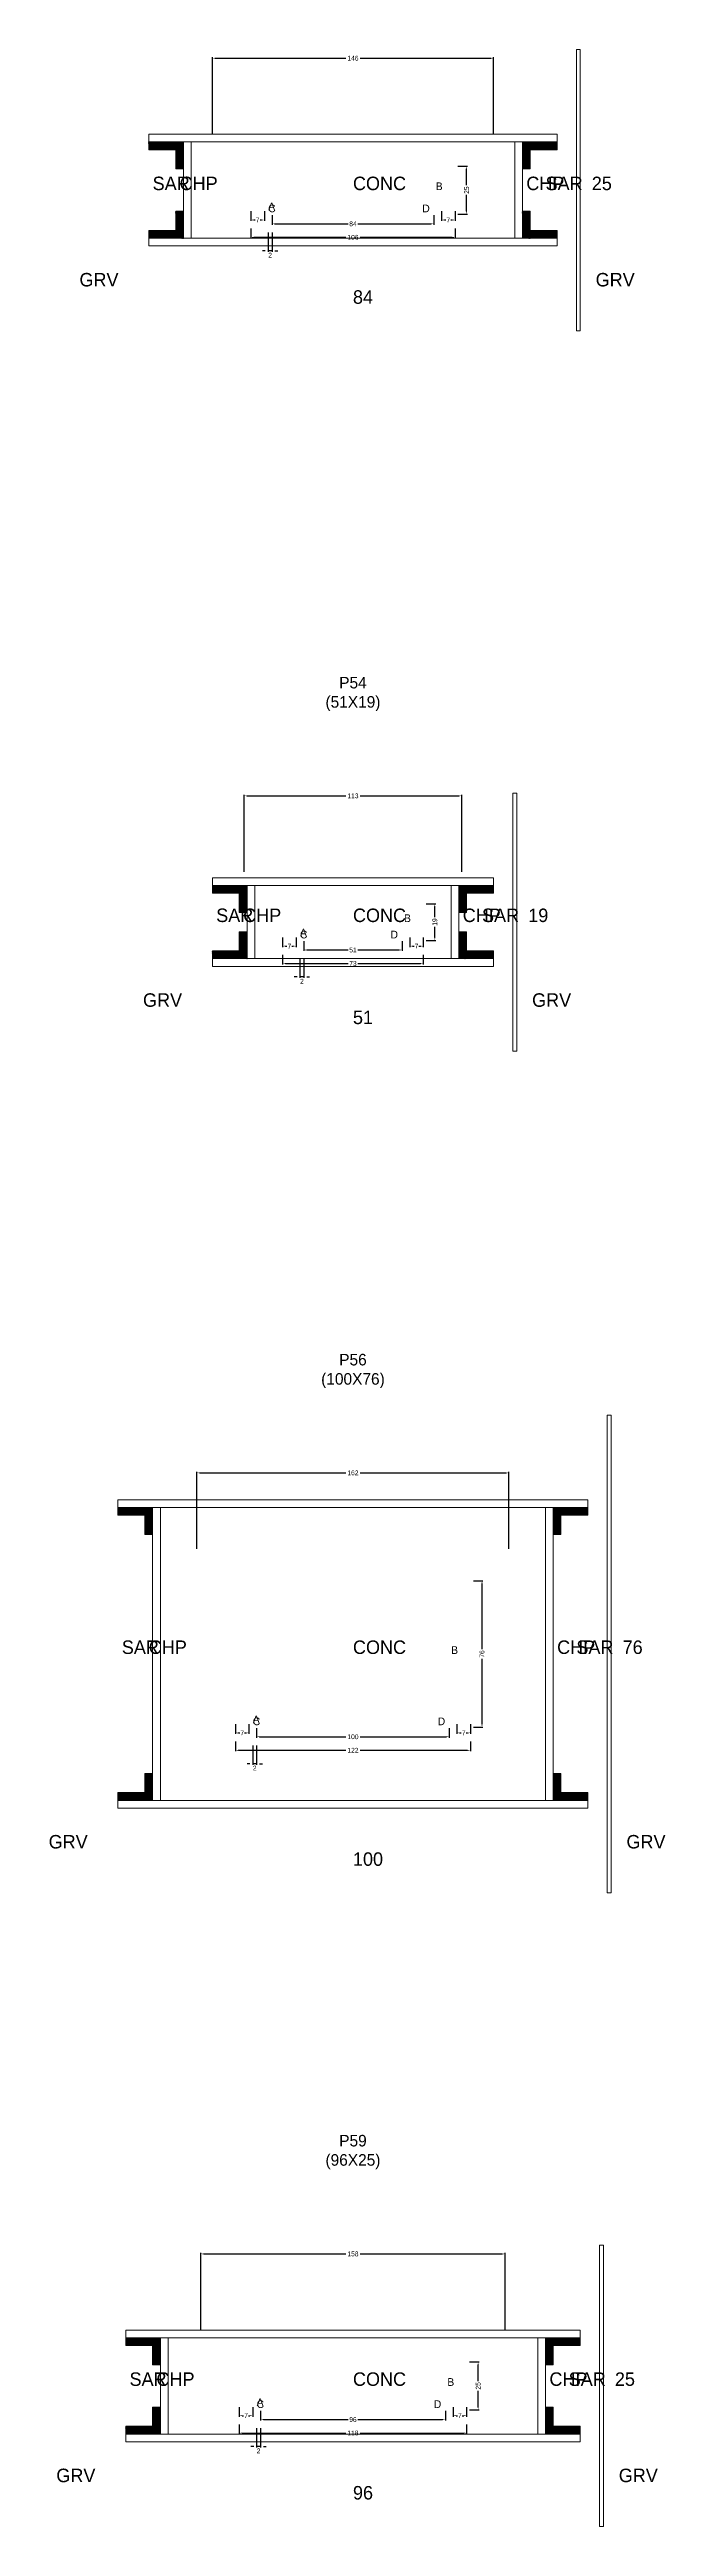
# Model space of a CAD drawing. Header units: centimetres. Extents: x -10500 to 4299, y -11026 to 295.
# Drawn here: x -158 to 162, y -7913 to -6627 of the extents above; entities that cross this region are included whole.
import ezdxf

# ---------------------------------------------------------------- set-up
doc = ezdxf.new("R2010")
doc.units = ezdxf.units.CM
for name, color, linetype in [('COTA', 241, 'Continuous'), ('Hachura', 251, 'Continuous'), ('NOMENCLATURA', 7, 'Continuous'), ('SARRAFO', 251, 'Continuous'), ('Texto Seção', 7, 'Continuous')]:
    doc.layers.add(name, color=color, linetype=linetype)
doc.dimstyles.new('cotax2', dxfattribs={"dimtxt": 2.5, "dimasz": 1.5, "dimexe": 0.5, "dimexo": 0.5, "dimgap": 0.5, "dimtad": 1, "dimcen": 2.5, "dimazin": 3, "dimtfac": 1, "dimtmove": 0, "dimatfit": 3})

# ---------------------------------------------------------------- blocks, each defined once
blk = doc.blocks.new('_CLOSEDFILLED')
at = {"color": 0, "linetype": 'BYBLOCK'}
blk.add_solid([(-1, 0.16), (0, 0), (-1, -0.16)], dxfattribs=at)
blk = doc.blocks.new('*D618')
for p, q in [((-53, -6720), (-53, -6725)), ((-51.5, -6724.5), (-3.75, -6724.5)), ((3.75, -6724.5), (51.5, -6724.5)), ((53, -6720), (53, -6725))]:
    blk.add_line(p, q)
at = {"layer": 'Defpoints'}
for p in [(-53, -6719.5), (-53, -6724.5), (53, -6719.5)]:
    blk.add_point(p, dxfattribs=at)
at = {"layer": 'COTA', "xscale": 1.5, "yscale": 1.5, "rotation": 180}
blk.add_blockref('_CLOSEDFILLED', (-53, -6724.5), dxfattribs=at)
at = {"layer": 'COTA', "xscale": 1.5, "yscale": 1.5}
blk.add_blockref('_CLOSEDFILLED', (53, -6724.5), dxfattribs=at)
at = {"layer": 'COTA', "insert": (0, -6724.5), "char_height": 2.5, "attachment_point": 5}
blk.add_mtext('106', dxfattribs=at)
blk = doc.blocks.new('*D619')
for p, q in [((-42, -6713), (-42, -6718)), ((-40.5, -6717.5), (-2.5, -6717.5)), ((2.5, -6717.5), (40.5, -6717.5)), ((42, -6713), (42, -6718))]:
    blk.add_line(p, q)
at = {"layer": 'Defpoints'}
for p in [(-42, -6712.5), (42, -6712.5), (-42, -6717.5)]:
    blk.add_point(p, dxfattribs=at)
at = {"layer": 'COTA', "xscale": 1.5, "yscale": 1.5, "rotation": 180}
blk.add_blockref('_CLOSEDFILLED', (-42, -6717.5), dxfattribs=at)
at = {"layer": 'COTA', "xscale": 1.5, "yscale": 1.5}
blk.add_blockref('_CLOSEDFILLED', (42, -6717.5), dxfattribs=at)
at = {"layer": 'COTA', "insert": (0, -6717.5), "char_height": 2.5, "attachment_point": 5}
blk.add_mtext('84', dxfattribs=at)
blk = doc.blocks.new('*D620')
for p, q in [((54.5, -6687.5), (59.5, -6687.5)), ((59, -6697.5), (59, -6689)), ((54.5, -6712.5), (59.5, -6712.5)), ((59, -6711), (59, -6702.5))]:
    blk.add_line(p, q)
at = {"layer": 'Defpoints'}
for p in [(54, -6687.5), (54, -6712.5), (59, -6712.5)]:
    blk.add_point(p, dxfattribs=at)
at = {"layer": 'COTA', "xscale": 1.5, "yscale": 1.5}
for p, rotation in [((59, -6687.5), 90), ((59, -6712.5), 270)]:
    blk.add_blockref('_CLOSEDFILLED', p, dxfattribs=dict(at, rotation=rotation))
at = {"layer": 'COTA', "insert": (59, -6700), "char_height": 2.5, "attachment_point": 5, "rotation": 90}
blk.add_mtext('25', dxfattribs=at)
blk = doc.blocks.new('*D621')
for p, q in [((-53, -6711), (-53, -6716)), ((-46, -6711), (-46, -6716)), ((-51.5, -6715.5), (-50.75, -6715.5)), ((-48.25, -6715.5), (-47.5, -6715.5))]:
    blk.add_line(p, q)
at = {"layer": 'Defpoints'}
for p in [(-53, -6710.5), (-46, -6710.5), (-53, -6715.5)]:
    blk.add_point(p, dxfattribs=at)
at = {"layer": 'COTA', "xscale": 1.5, "yscale": 1.5, "rotation": 180}
blk.add_blockref('_CLOSEDFILLED', (-53, -6715.5), dxfattribs=at)
at = {"layer": 'COTA', "xscale": 1.5, "yscale": 1.5}
blk.add_blockref('_CLOSEDFILLED', (-46, -6715.5), dxfattribs=at)
at = {"layer": 'COTA', "insert": (-49.5, -6715.5), "char_height": 2.5, "attachment_point": 5}
blk.add_mtext('7', dxfattribs=at)
blk = doc.blocks.new('*D622')
for p, q in [((46, -6711), (46, -6716)), ((53, -6711), (53, -6716)), ((47.5, -6715.5), (48.25, -6715.5)), ((50.75, -6715.5), (51.5, -6715.5))]:
    blk.add_line(p, q)
at = {"layer": 'Defpoints'}
for p in [(46, -6710.5), (53, -6710.5), (46, -6715.5)]:
    blk.add_point(p, dxfattribs=at)
at = {"layer": 'COTA', "xscale": 1.5, "yscale": 1.5, "rotation": 180}
blk.add_blockref('_CLOSEDFILLED', (46, -6715.5), dxfattribs=at)
at = {"layer": 'COTA', "xscale": 1.5, "yscale": 1.5}
blk.add_blockref('_CLOSEDFILLED', (53, -6715.5), dxfattribs=at)
at = {"layer": 'COTA', "insert": (49.5, -6715.5), "char_height": 2.5, "attachment_point": 5}
blk.add_mtext('7', dxfattribs=at)
blk = doc.blocks.new('*D623')
for p, q in [((-73, -6671), (-73, -6631)), ((-71.5, -6631.5), (-3.75, -6631.5)), ((3.75, -6631.5), (71.5, -6631.5)), ((73, -6671), (73, -6631))]:
    blk.add_line(p, q)
at = {"layer": 'Defpoints'}
for p in [(-73, -6631.5), (-73, -6671.5), (73, -6671.5)]:
    blk.add_point(p, dxfattribs=at)
at = {"layer": 'COTA', "xscale": 1.5, "yscale": 1.5, "rotation": 180}
blk.add_blockref('_CLOSEDFILLED', (-73, -6631.5), dxfattribs=at)
at = {"layer": 'COTA', "xscale": 1.5, "yscale": 1.5}
blk.add_blockref('_CLOSEDFILLED', (73, -6631.5), dxfattribs=at)
at = {"layer": 'COTA', "insert": (0, -6631.5), "char_height": 2.5, "attachment_point": 5}
blk.add_mtext('146', dxfattribs=at)
blk = doc.blocks.new('*D652')
for p, q in [((-36.5, -7097), (-36.5, -7102)), ((36.5, -7097), (36.5, -7102)), ((-35, -7101.5), (-2.5, -7101.5)), ((2.5, -7101.5), (35, -7101.5))]:
    blk.add_line(p, q)
at = {"layer": 'Defpoints'}
for p in [(-36.5, -7096.5), (36.5, -7096.5), (-36.5, -7101.5)]:
    blk.add_point(p, dxfattribs=at)
at = {"layer": 'COTA', "xscale": 1.5, "yscale": 1.5, "rotation": 180}
blk.add_blockref('_CLOSEDFILLED', (-36.5, -7101.5), dxfattribs=at)
at = {"layer": 'COTA', "xscale": 1.5, "yscale": 1.5}
blk.add_blockref('_CLOSEDFILLED', (36.5, -7101.5), dxfattribs=at)
at = {"layer": 'COTA', "insert": (0, -7101.5), "char_height": 2.5, "attachment_point": 5}
blk.add_mtext('73', dxfattribs=at)
blk = doc.blocks.new('*D653')
for p, q in [((-25.5, -7090), (-25.5, -7095)), ((-24, -7094.5), (-2.5, -7094.5)), ((2.5, -7094.5), (24, -7094.5)), ((25.5, -7090), (25.5, -7095))]:
    blk.add_line(p, q)
at = {"layer": 'Defpoints'}
for p in [(-25.5, -7089.5), (-25.5, -7094.5), (25.5, -7089.5)]:
    blk.add_point(p, dxfattribs=at)
at = {"layer": 'COTA', "xscale": 1.5, "yscale": 1.5, "rotation": 180}
blk.add_blockref('_CLOSEDFILLED', (-25.5, -7094.5), dxfattribs=at)
at = {"layer": 'COTA', "xscale": 1.5, "yscale": 1.5}
blk.add_blockref('_CLOSEDFILLED', (25.5, -7094.5), dxfattribs=at)
at = {"layer": 'COTA', "insert": (0, -7094.5), "char_height": 2.5, "attachment_point": 5}
blk.add_mtext('51', dxfattribs=at)
blk = doc.blocks.new('*D654')
for p, q in [((38, -7070.5), (43, -7070.5)), ((42.5, -7077.5), (42.5, -7072)), ((42.5, -7088), (42.5, -7082.5)), ((38, -7089.5), (43, -7089.5))]:
    blk.add_line(p, q)
at = {"layer": 'Defpoints'}
for p in [(37.5, -7070.5), (37.5, -7089.5), (42.5, -7089.5)]:
    blk.add_point(p, dxfattribs=at)
at = {"layer": 'COTA', "xscale": 1.5, "yscale": 1.5}
for p, rotation in [((42.5, -7070.5), 90), ((42.5, -7089.5), 270)]:
    blk.add_blockref('_CLOSEDFILLED', p, dxfattribs=dict(at, rotation=rotation))
at = {"layer": 'COTA', "insert": (42.5, -7080), "char_height": 2.5, "attachment_point": 5, "rotation": 90}
blk.add_mtext('19', dxfattribs=at)
blk = doc.blocks.new('*D655')
for p, q in [((-36.5, -7088), (-36.5, -7093)), ((-35, -7092.5), (-34.25, -7092.5)), ((-31.75, -7092.5), (-31, -7092.5)), ((-29.5, -7088), (-29.5, -7093))]:
    blk.add_line(p, q)
at = {"layer": 'Defpoints'}
for p in [(-36.5, -7087.5), (-36.5, -7092.5), (-29.5, -7087.5)]:
    blk.add_point(p, dxfattribs=at)
at = {"layer": 'COTA', "xscale": 1.5, "yscale": 1.5, "rotation": 180}
blk.add_blockref('_CLOSEDFILLED', (-36.5, -7092.5), dxfattribs=at)
at = {"layer": 'COTA', "xscale": 1.5, "yscale": 1.5}
blk.add_blockref('_CLOSEDFILLED', (-29.5, -7092.5), dxfattribs=at)
at = {"layer": 'COTA', "insert": (-33, -7092.5), "char_height": 2.5, "attachment_point": 5}
blk.add_mtext('7', dxfattribs=at)
blk = doc.blocks.new('*D656')
for p, q in [((29.5, -7088), (29.5, -7093)), ((31, -7092.5), (31.75, -7092.5)), ((34.25, -7092.5), (35, -7092.5)), ((36.5, -7088), (36.5, -7093))]:
    blk.add_line(p, q)
at = {"layer": 'Defpoints'}
for p in [(29.5, -7087.5), (29.5, -7092.5), (36.5, -7087.5)]:
    blk.add_point(p, dxfattribs=at)
at = {"layer": 'COTA', "xscale": 1.5, "yscale": 1.5, "rotation": 180}
blk.add_blockref('_CLOSEDFILLED', (29.5, -7092.5), dxfattribs=at)
at = {"layer": 'COTA', "xscale": 1.5, "yscale": 1.5}
blk.add_blockref('_CLOSEDFILLED', (36.5, -7092.5), dxfattribs=at)
at = {"layer": 'COTA', "insert": (33, -7092.5), "char_height": 2.5, "attachment_point": 5}
blk.add_mtext('7', dxfattribs=at)
blk = doc.blocks.new('*D657')
for p, q in [((-56.5, -7054), (-56.5, -7014)), ((-55, -7014.5), (-3.75, -7014.5)), ((3.75, -7014.5), (55, -7014.5)), ((56.5, -7054), (56.5, -7014))]:
    blk.add_line(p, q)
at = {"layer": 'Defpoints'}
for p in [(-56.5, -7014.5), (-56.5, -7054.5), (56.5, -7054.5)]:
    blk.add_point(p, dxfattribs=at)
at = {"layer": 'COTA', "xscale": 1.5, "yscale": 1.5, "rotation": 180}
blk.add_blockref('_CLOSEDFILLED', (-56.5, -7014.5), dxfattribs=at)
at = {"layer": 'COTA', "xscale": 1.5, "yscale": 1.5}
blk.add_blockref('_CLOSEDFILLED', (56.5, -7014.5), dxfattribs=at)
at = {"layer": 'COTA', "insert": (0, -7014.5), "char_height": 2.5, "attachment_point": 5}
blk.add_mtext('113', dxfattribs=at)
blk = doc.blocks.new('*D686')
for p, q in [((-61, -7505.5), (-61, -7510.5)), ((-59.5, -7510), (-3.75, -7510)), ((3.75, -7510), (59.5, -7510)), ((61, -7505.5), (61, -7510.5))]:
    blk.add_line(p, q)
at = {"layer": 'Defpoints'}
for p in [(-61, -7505), (-61, -7510), (61, -7505)]:
    blk.add_point(p, dxfattribs=at)
at = {"layer": 'COTA', "xscale": 1.5, "yscale": 1.5, "rotation": 180}
blk.add_blockref('_CLOSEDFILLED', (-61, -7510), dxfattribs=at)
at = {"layer": 'COTA', "xscale": 1.5, "yscale": 1.5}
blk.add_blockref('_CLOSEDFILLED', (61, -7510), dxfattribs=at)
at = {"layer": 'COTA', "insert": (0, -7510), "char_height": 2.5, "attachment_point": 5}
blk.add_mtext('122', dxfattribs=at)
blk = doc.blocks.new('*D687')
for p, q in [((-50, -7498.5), (-50, -7503.5)), ((-48.5, -7503), (-3.75, -7503)), ((3.75, -7503), (48.5, -7503)), ((50, -7498.5), (50, -7503.5))]:
    blk.add_line(p, q)
at = {"layer": 'Defpoints'}
for p in [(-50, -7498), (-50, -7503), (50, -7498)]:
    blk.add_point(p, dxfattribs=at)
at = {"layer": 'COTA', "xscale": 1.5, "yscale": 1.5, "rotation": 180}
blk.add_blockref('_CLOSEDFILLED', (-50, -7503), dxfattribs=at)
at = {"layer": 'COTA', "xscale": 1.5, "yscale": 1.5}
blk.add_blockref('_CLOSEDFILLED', (50, -7503), dxfattribs=at)
at = {"layer": 'COTA', "insert": (0, -7503), "char_height": 2.5, "attachment_point": 5}
blk.add_mtext('100', dxfattribs=at)
blk = doc.blocks.new('*D688')
for p, q in [((62.5, -7422), (67.5, -7422)), ((67, -7457.5), (67, -7423.5)), ((67, -7496.5), (67, -7462.5)), ((62.5, -7498), (67.5, -7498))]:
    blk.add_line(p, q)
at = {"layer": 'Defpoints'}
for p in [(62, -7422), (62, -7498), (67, -7498)]:
    blk.add_point(p, dxfattribs=at)
at = {"layer": 'COTA', "xscale": 1.5, "yscale": 1.5}
for p, rotation in [((67, -7422), 90), ((67, -7498), 270)]:
    blk.add_blockref('_CLOSEDFILLED', p, dxfattribs=dict(at, rotation=rotation))
at = {"layer": 'COTA', "insert": (67, -7460), "char_height": 2.5, "attachment_point": 5, "rotation": 90}
blk.add_mtext('76', dxfattribs=at)
blk = doc.blocks.new('*D689')
for p, q in [((-61, -7496.5), (-61, -7501.5)), ((-54, -7496.5), (-54, -7501.5)), ((-59.5, -7501), (-58.75, -7501)), ((-56.25, -7501), (-55.5, -7501))]:
    blk.add_line(p, q)
at = {"layer": 'Defpoints'}
for p in [(-61, -7496), (-54, -7496), (-61, -7501)]:
    blk.add_point(p, dxfattribs=at)
at = {"layer": 'COTA', "xscale": 1.5, "yscale": 1.5, "rotation": 180}
blk.add_blockref('_CLOSEDFILLED', (-61, -7501), dxfattribs=at)
at = {"layer": 'COTA', "xscale": 1.5, "yscale": 1.5}
blk.add_blockref('_CLOSEDFILLED', (-54, -7501), dxfattribs=at)
at = {"layer": 'COTA', "insert": (-57.5, -7501), "char_height": 2.5, "attachment_point": 5}
blk.add_mtext('7', dxfattribs=at)
blk = doc.blocks.new('*D690')
for p, q in [((54, -7496.5), (54, -7501.5)), ((61, -7496.5), (61, -7501.5)), ((55.5, -7501), (56.25, -7501)), ((58.75, -7501), (59.5, -7501))]:
    blk.add_line(p, q)
at = {"layer": 'Defpoints'}
for p in [(54, -7496), (61, -7496), (54, -7501)]:
    blk.add_point(p, dxfattribs=at)
at = {"layer": 'COTA', "xscale": 1.5, "yscale": 1.5, "rotation": 180}
blk.add_blockref('_CLOSEDFILLED', (54, -7501), dxfattribs=at)
at = {"layer": 'COTA', "xscale": 1.5, "yscale": 1.5}
blk.add_blockref('_CLOSEDFILLED', (61, -7501), dxfattribs=at)
at = {"layer": 'COTA', "insert": (57.5, -7501), "char_height": 2.5, "attachment_point": 5}
blk.add_mtext('7', dxfattribs=at)
blk = doc.blocks.new('*D691')
for p, q in [((-81, -7405.5), (-81, -7365.5)), ((-79.5, -7366), (-3.75, -7366)), ((3.75, -7366), (79.5, -7366)), ((81, -7405.5), (81, -7365.5))]:
    blk.add_line(p, q)
at = {"layer": 'Defpoints'}
for p in [(-81, -7366), (-81, -7406), (81, -7406)]:
    blk.add_point(p, dxfattribs=at)
at = {"layer": 'COTA', "xscale": 1.5, "yscale": 1.5, "rotation": 180}
blk.add_blockref('_CLOSEDFILLED', (-81, -7366), dxfattribs=at)
at = {"layer": 'COTA', "xscale": 1.5, "yscale": 1.5}
blk.add_blockref('_CLOSEDFILLED', (81, -7366), dxfattribs=at)
at = {"layer": 'COTA', "insert": (0, -7366), "char_height": 2.5, "attachment_point": 5}
blk.add_mtext('162', dxfattribs=at)
blk = doc.blocks.new('*D720')
for p, q in [((-59, -7860), (-59, -7865)), ((-57.5, -7864.5), (-3.75, -7864.5)), ((3.75, -7864.5), (57.5, -7864.5)), ((59, -7860), (59, -7865))]:
    blk.add_line(p, q)
at = {"layer": 'Defpoints'}
for p in [(-59, -7859.5), (-59, -7864.5), (59, -7859.5)]:
    blk.add_point(p, dxfattribs=at)
at = {"layer": 'COTA', "xscale": 1.5, "yscale": 1.5, "rotation": 180}
blk.add_blockref('_CLOSEDFILLED', (-59, -7864.5), dxfattribs=at)
at = {"layer": 'COTA', "xscale": 1.5, "yscale": 1.5}
blk.add_blockref('_CLOSEDFILLED', (59, -7864.5), dxfattribs=at)
at = {"layer": 'COTA', "insert": (0, -7864.5), "char_height": 2.5, "attachment_point": 5}
blk.add_mtext('118', dxfattribs=at)
blk = doc.blocks.new('*D721')
for p, q in [((-48, -7853), (-48, -7858)), ((48, -7853), (48, -7858)), ((-46.5, -7857.5), (-2.5, -7857.5)), ((2.5, -7857.5), (46.5, -7857.5))]:
    blk.add_line(p, q)
at = {"layer": 'Defpoints'}
for p in [(-48, -7852.5), (48, -7852.5), (-48, -7857.5)]:
    blk.add_point(p, dxfattribs=at)
at = {"layer": 'COTA', "xscale": 1.5, "yscale": 1.5, "rotation": 180}
blk.add_blockref('_CLOSEDFILLED', (-48, -7857.5), dxfattribs=at)
at = {"layer": 'COTA', "xscale": 1.5, "yscale": 1.5}
blk.add_blockref('_CLOSEDFILLED', (48, -7857.5), dxfattribs=at)
at = {"layer": 'COTA', "insert": (0, -7857.5), "char_height": 2.5, "attachment_point": 5}
blk.add_mtext('96', dxfattribs=at)
blk = doc.blocks.new('*D722')
for p, q in [((60.5, -7827.5), (65.5, -7827.5)), ((65, -7837.5), (65, -7829)), ((65, -7851), (65, -7842.5)), ((60.5, -7852.5), (65.5, -7852.5))]:
    blk.add_line(p, q)
at = {"layer": 'Defpoints'}
for p in [(60, -7827.5), (60, -7852.5), (65, -7852.5)]:
    blk.add_point(p, dxfattribs=at)
at = {"layer": 'COTA', "xscale": 1.5, "yscale": 1.5}
for p, rotation in [((65, -7827.5), 90), ((65, -7852.5), 270)]:
    blk.add_blockref('_CLOSEDFILLED', p, dxfattribs=dict(at, rotation=rotation))
at = {"layer": 'COTA', "insert": (65, -7840), "char_height": 2.5, "attachment_point": 5, "rotation": 90}
blk.add_mtext('25', dxfattribs=at)
blk = doc.blocks.new('*D723')
for p, q in [((-59, -7851), (-59, -7856)), ((-57.5, -7855.5), (-56.75, -7855.5)), ((-54.25, -7855.5), (-53.5, -7855.5)), ((-52, -7851), (-52, -7856))]:
    blk.add_line(p, q)
at = {"layer": 'Defpoints'}
for p in [(-59, -7850.5), (-59, -7855.5), (-52, -7850.5)]:
    blk.add_point(p, dxfattribs=at)
at = {"layer": 'COTA', "xscale": 1.5, "yscale": 1.5, "rotation": 180}
blk.add_blockref('_CLOSEDFILLED', (-59, -7855.5), dxfattribs=at)
at = {"layer": 'COTA', "xscale": 1.5, "yscale": 1.5}
blk.add_blockref('_CLOSEDFILLED', (-52, -7855.5), dxfattribs=at)
at = {"layer": 'COTA', "insert": (-55.5, -7855.5), "char_height": 2.5, "attachment_point": 5}
blk.add_mtext('7', dxfattribs=at)
blk = doc.blocks.new('*D724')
for p, q in [((52, -7851), (52, -7856)), ((53.5, -7855.5), (54.25, -7855.5)), ((56.75, -7855.5), (57.5, -7855.5)), ((59, -7851), (59, -7856))]:
    blk.add_line(p, q)
at = {"layer": 'Defpoints'}
for p in [(52, -7850.5), (52, -7855.5), (59, -7850.5)]:
    blk.add_point(p, dxfattribs=at)
at = {"layer": 'COTA', "xscale": 1.5, "yscale": 1.5, "rotation": 180}
blk.add_blockref('_CLOSEDFILLED', (52, -7855.5), dxfattribs=at)
at = {"layer": 'COTA', "xscale": 1.5, "yscale": 1.5}
blk.add_blockref('_CLOSEDFILLED', (59, -7855.5), dxfattribs=at)
at = {"layer": 'COTA', "insert": (55.5, -7855.5), "char_height": 2.5, "attachment_point": 5}
blk.add_mtext('7', dxfattribs=at)
blk = doc.blocks.new('*D725')
for p, q in [((-79, -7811), (-79, -7771)), ((-77.5, -7771.5), (-3.75, -7771.5)), ((3.75, -7771.5), (77.5, -7771.5)), ((79, -7811), (79, -7771))]:
    blk.add_line(p, q)
at = {"layer": 'Defpoints'}
for p in [(-79, -7771.5), (-79, -7811.5), (79, -7811.5)]:
    blk.add_point(p, dxfattribs=at)
at = {"layer": 'COTA', "xscale": 1.5, "yscale": 1.5, "rotation": 180}
blk.add_blockref('_CLOSEDFILLED', (-79, -7771.5), dxfattribs=at)
at = {"layer": 'COTA', "xscale": 1.5, "yscale": 1.5}
blk.add_blockref('_CLOSEDFILLED', (79, -7771.5), dxfattribs=at)
at = {"layer": 'COTA', "insert": (0, -7771.5), "char_height": 2.5, "attachment_point": 5}
blk.add_mtext('158', dxfattribs=at)

msp = doc.modelspace()

# ---------------------------------------------------------------- hatches: boundary and pattern name
at = {"layer": 'SARRAFO'}
h = msp.add_hatch(dxfattribs=at)
h.set_pattern_fill('SOLID', scale=2)
h.paths.add_polyline_path([(-106, -6679), (-92, -6679), (-92, -6675), (-106, -6675)])
h = msp.add_hatch(dxfattribs=at)
h.set_pattern_fill('SOLID', scale=2)
h.paths.add_polyline_path([(-92, -6689), (-88, -6689), (-88, -6675), (-92, -6675)])
h = msp.add_hatch(dxfattribs=at)
h.set_pattern_fill('SOLID', scale=2)
h.paths.add_polyline_path([(88, -6689), (92, -6689), (92, -6675), (88, -6675)])
h = msp.add_hatch(dxfattribs=at)
h.set_pattern_fill('SOLID', scale=2)
h.paths.add_polyline_path([(92, -6679), (106, -6679), (106, -6675), (92, -6675)])
h = msp.add_hatch(dxfattribs=at)
h.set_pattern_fill('SOLID', scale=2)
h.paths.add_polyline_path([(-92, -6725), (-88, -6725), (-88, -6711), (-92, -6711)])
h = msp.add_hatch(dxfattribs=at)
h.set_pattern_fill('SOLID', scale=2)
h.paths.add_polyline_path([(88, -6725), (92, -6725), (92, -6711), (88, -6711)])
h = msp.add_hatch(dxfattribs=at)
h.set_pattern_fill('SOLID', scale=2)
h.paths.add_polyline_path([(-106, -6725), (-92, -6725), (-92, -6721), (-106, -6721)])
h = msp.add_hatch(dxfattribs=at)
h.set_pattern_fill('SOLID', scale=2)
h.paths.add_polyline_path([(92, -6725), (106, -6725), (106, -6721), (92, -6721)])
h = msp.add_hatch(dxfattribs=at)
h.set_pattern_fill('SOLID', scale=2)
h.paths.add_polyline_path([(-73, -7065), (-59, -7065), (-59, -7061), (-73, -7061)])
h = msp.add_hatch(dxfattribs=at)
h.set_pattern_fill('SOLID', scale=2)
h.paths.add_polyline_path([(-59, -7075), (-55, -7075), (-55, -7061), (-59, -7061)])
h = msp.add_hatch(dxfattribs=at)
h.set_pattern_fill('SOLID', scale=2)
h.paths.add_polyline_path([(55, -7075), (59, -7075), (59, -7061), (55, -7061)])
h = msp.add_hatch(dxfattribs=at)
h.set_pattern_fill('SOLID', scale=2)
h.paths.add_polyline_path([(59, -7065), (73, -7065), (73, -7061), (59, -7061)])
h = msp.add_hatch(dxfattribs=at)
h.set_pattern_fill('SOLID', scale=2)
h.paths.add_polyline_path([(-59, -7099), (-55, -7099), (-55, -7085), (-59, -7085)])
h = msp.add_hatch(dxfattribs=at)
h.set_pattern_fill('SOLID', scale=2)
h.paths.add_polyline_path([(55, -7099), (59, -7099), (59, -7085), (55, -7085)])
h = msp.add_hatch(dxfattribs=at)
h.set_pattern_fill('SOLID', scale=2)
h.paths.add_polyline_path([(-73, -7099), (-59, -7099), (-59, -7095), (-73, -7095)])
h = msp.add_hatch(dxfattribs=at)
h.set_pattern_fill('SOLID', scale=2)
h.paths.add_polyline_path([(59, -7099), (73, -7099), (73, -7095), (59, -7095)])
h = msp.add_hatch(dxfattribs=at)
h.set_pattern_fill('SOLID', scale=2)
h.paths.add_polyline_path([(-122, -7388), (-108, -7388), (-108, -7384), (-122, -7384)])
h = msp.add_hatch(dxfattribs=at)
h.set_pattern_fill('SOLID', scale=2)
h.paths.add_polyline_path([(-108, -7398), (-104, -7398), (-104, -7384), (-108, -7384)])
h = msp.add_hatch(dxfattribs=at)
h.set_pattern_fill('SOLID', scale=2)
h.paths.add_polyline_path([(104, -7398), (108, -7398), (108, -7384), (104, -7384)])
h = msp.add_hatch(dxfattribs=at)
h.set_pattern_fill('SOLID', scale=2)
h.paths.add_polyline_path([(108, -7388), (122, -7388), (122, -7384), (108, -7384)])
h = msp.add_hatch(dxfattribs=at)
h.set_pattern_fill('SOLID', scale=2)
h.paths.add_polyline_path([(-108, -7536), (-104, -7536), (-104, -7522), (-108, -7522)])
h = msp.add_hatch(dxfattribs=at)
h.set_pattern_fill('SOLID', scale=2)
h.paths.add_polyline_path([(104, -7536), (108, -7536), (108, -7522), (104, -7522)])
h = msp.add_hatch(dxfattribs=at)
h.set_pattern_fill('SOLID', scale=2)
h.paths.add_polyline_path([(-122, -7536), (-108, -7536), (-108, -7532), (-122, -7532)])
h = msp.add_hatch(dxfattribs=at)
h.set_pattern_fill('SOLID', scale=2)
h.paths.add_polyline_path([(108, -7536), (122, -7536), (122, -7532), (108, -7532)])
h = msp.add_hatch(dxfattribs=at)
h.set_pattern_fill('SOLID', scale=2)
h.paths.add_polyline_path([(-118, -7819), (-104, -7819), (-104, -7815), (-118, -7815)])
h = msp.add_hatch(dxfattribs=at)
h.set_pattern_fill('SOLID', scale=2)
h.paths.add_polyline_path([(-104, -7829), (-100, -7829), (-100, -7815), (-104, -7815)])
h = msp.add_hatch(dxfattribs=at)
h.set_pattern_fill('SOLID', scale=2)
h.paths.add_polyline_path([(100, -7829), (104, -7829), (104, -7815), (100, -7815)])
h = msp.add_hatch(dxfattribs=at)
h.set_pattern_fill('SOLID', scale=2)
h.paths.add_polyline_path([(104, -7819), (118, -7819), (118, -7815), (104, -7815)])
h = msp.add_hatch(dxfattribs=at)
h.set_pattern_fill('SOLID', scale=2)
h.paths.add_polyline_path([(-104, -7865), (-100, -7865), (-100, -7851), (-104, -7851)])
h = msp.add_hatch(dxfattribs=at)
h.set_pattern_fill('SOLID', scale=2)
h.paths.add_polyline_path([(100, -7865), (104, -7865), (104, -7851), (100, -7851)])
h = msp.add_hatch(dxfattribs=at)
h.set_pattern_fill('SOLID', scale=2)
h.paths.add_polyline_path([(-118, -7865), (-104, -7865), (-104, -7861), (-118, -7861)])
h = msp.add_hatch(dxfattribs=at)
h.set_pattern_fill('SOLID', scale=2)
h.paths.add_polyline_path([(104, -7865), (118, -7865), (118, -7861), (104, -7861)])

# ---------------------------------------------------------------- linework, layer by layer
at = {"layer": 'Hachura', "lineweight": 13}
for points in [[(116, -6773), (118, -6773), (118, -6627), (116, -6627)], [(83, -7147), (85, -7147), (85, -7013), (83, -7013)], [(132, -7584), (134, -7584), (134, -7336), (132, -7336)], [(128, -7913), (130, -7913), (130, -7767), (128, -7767)]]:
    msp.add_lwpolyline(points, close=True, dxfattribs=at)
at = {"layer": 'Hachura', "lineweight": 18}
for points in [[(-106, -6675), (106, -6675), (106, -6671), (-106, -6671)], [(-88, -6725), (-84, -6725), (-84, -6675), (-88, -6675)], [(84, -6725), (88, -6725), (88, -6675), (84, -6675)], [(-106, -6729), (106, -6729), (106, -6725), (-106, -6725)], [(-73, -7061), (73, -7061), (73, -7057), (-73, -7057)], [(-55, -7099), (-51, -7099), (-51, -7061), (-55, -7061)], [(51, -7099), (55, -7099), (55, -7061), (51, -7061)], [(-73, -7103), (73, -7103), (73, -7099), (-73, -7099)], [(-122, -7384), (122, -7384), (122, -7380), (-122, -7380)], [(-104, -7536), (-100, -7536), (-100, -7384), (-104, -7384)], [(100, -7536), (104, -7536), (104, -7384), (100, -7384)], [(-122, -7540), (122, -7540), (122, -7536), (-122, -7536)], [(-118, -7815), (118, -7815), (118, -7811), (-118, -7811)], [(-100, -7865), (-96, -7865), (-96, -7815), (-100, -7815)], [(96, -7865), (100, -7865), (100, -7815), (96, -7815)], [(-118, -7869), (118, -7869), (118, -7865), (-118, -7865)]]:
    msp.add_lwpolyline(points, close=True, dxfattribs=at)
at = {"layer": 'SARRAFO', "lineweight": 13}
for points in [[(-106, -6679), (-92, -6679), (-92, -6675), (-106, -6675)], [(-92, -6689), (-88, -6689), (-88, -6675), (-92, -6675)], [(88, -6689), (92, -6689), (92, -6675), (88, -6675)], [(92, -6679), (106, -6679), (106, -6675), (92, -6675)], [(-92, -6725), (-88, -6725), (-88, -6711), (-92, -6711)], [(88, -6725), (92, -6725), (92, -6711), (88, -6711)], [(-106, -6725), (-92, -6725), (-92, -6721), (-106, -6721)], [(92, -6725), (106, -6725), (106, -6721), (92, -6721)], [(-73, -7065), (-59, -7065), (-59, -7061), (-73, -7061)], [(-59, -7075), (-55, -7075), (-55, -7061), (-59, -7061)], [(55, -7075), (59, -7075), (59, -7061), (55, -7061)], [(59, -7065), (73, -7065), (73, -7061), (59, -7061)], [(-59, -7099), (-55, -7099), (-55, -7085), (-59, -7085)], [(55, -7099), (59, -7099), (59, -7085), (55, -7085)], [(-73, -7099), (-59, -7099), (-59, -7095), (-73, -7095)], [(59, -7099), (73, -7099), (73, -7095), (59, -7095)], [(-122, -7388), (-108, -7388), (-108, -7384), (-122, -7384)], [(-108, -7398), (-104, -7398), (-104, -7384), (-108, -7384)], [(104, -7398), (108, -7398), (108, -7384), (104, -7384)], [(108, -7388), (122, -7388), (122, -7384), (108, -7384)], [(-108, -7536), (-104, -7536), (-104, -7522), (-108, -7522)], [(104, -7536), (108, -7536), (108, -7522), (104, -7522)], [(-122, -7536), (-108, -7536), (-108, -7532), (-122, -7532)], [(108, -7536), (122, -7536), (122, -7532), (108, -7532)], [(-118, -7819), (-104, -7819), (-104, -7815), (-118, -7815)], [(-104, -7829), (-100, -7829), (-100, -7815), (-104, -7815)], [(100, -7829), (104, -7829), (104, -7815), (100, -7815)], [(104, -7819), (118, -7819), (118, -7815), (104, -7815)], [(-104, -7865), (-100, -7865), (-100, -7851), (-104, -7851)], [(100, -7865), (104, -7865), (104, -7851), (100, -7851)], [(-118, -7865), (-104, -7865), (-104, -7861), (-118, -7861)], [(104, -7865), (118, -7865), (118, -7861), (104, -7861)]]:
    msp.add_lwpolyline(points, close=True, dxfattribs=at)

# ---------------------------------------------------------------- texts
at = {"layer": 'NOMENCLATURA'}
for s, p in [('B', (43, -6700)), ('A', (-44, -6710.5)), ('C', (-44, -6711.5)), ('D', (36, -6711.5)), ('A', (-27.5, -7087.5)), ('C', (-27.5, -7088.5)), ('D', (19.5, -7088.5)), ('B', (26.5, -7080)), ('B', (51, -7460)), ('A', (-52, -7496)), ('C', (-52, -7497)), ('D', (44, -7497)), ('B', (49, -7840)), ('A', (-50, -7850.5)), ('C', (-50, -7851.5)), ('D', (42, -7851.5))]:
    msp.add_text(s, height=4, dxfattribs=at).set_placement(p)
at = {"layer": 'NOMENCLATURA', "char_height": 6, "attachment_point": 8}
for s, insert in [('P54\\P(51X19)', (0, -6970.5)), ('P56\\P(100X76)', (0, -7322)), ('P59\\P(96X25)', (0, -7727.5))]:
    msp.add_mtext(s, dxfattribs=dict(at, insert=insert))
at = {"layer": 'Texto Seção'}
for s, p in [('SAR', (-104, -6700)), ('CHP', (-90, -6700)), ('CONC', (0, -6700)), ('CHP', (90, -6700)), ('SAR', (100, -6700)), ('25', (124, -6700)), ('GRV', (-142, -6750)), ('GRV', (126, -6750)), ('84', (0, -6759)), ('SAR', (-71, -7080)), ('CHP', (-57, -7080)), ('CONC', (0, -7080)), ('CHP', (57, -7080)), ('SAR', (67, -7080)), ('19', (91, -7080)), ('GRV', (-109, -7124)), ('GRV', (93, -7124)), ('51', (0, -7133)), ('SAR', (-120, -7460)), ('CHP', (-106, -7460)), ('CONC', (0, -7460)), ('CHP', (106, -7460)), ('SAR', (116, -7460)), ('76', (140, -7460)), ('GRV', (-158, -7561)), ('GRV', (142, -7561)), ('100', (0, -7570)), ('SAR', (-116, -7840)), ('CHP', (-102, -7840)), ('CONC', (0, -7840)), ('CHP', (102, -7840)), ('SAR', (112, -7840)), ('25', (136, -7840)), ('GRV', (-154, -7890)), ('GRV', (138, -7890)), ('96', (0, -7899))]:
    msp.add_text(s, height=7, dxfattribs=at).set_placement(p)

# ---------------------------------------------------------------- dimensions: what is measured, and where the dimension line sits
at = {"layer": 'COTA'}
for base, p1, p2, picture, middle in [((-73, -6631.5), (-73, -6671.5), (73, -6671.5), '*D623', (0, -6631.5)), ((-53, -6715.5), (-53, -6710.5), (-46, -6710.5), '*D621', (-49.5, -6715.5)), ((-42, -6717.5), (-42, -6712.5), (42, -6712.5), '*D619', (0, -6717.5)), ((46, -6715.5), (46, -6710.5), (53, -6710.5), '*D622', (49.5, -6715.5)), ((-53, -6724.5), (-53, -6719.5), (53, -6719.5), '*D618', (0, -6724.5)), ((-56.5, -7014.5), (-56.5, -7054.5), (56.5, -7054.5), '*D657', (0, -7014.5)), ((-36.5, -7092.5), (-36.5, -7087.5), (-29.5, -7087.5), '*D655', (-33, -7092.5)), ((-36.5, -7101.5), (-36.5, -7096.5), (36.5, -7096.5), '*D652', (0, -7101.5)), ((-25.5, -7094.5), (-25.5, -7089.5), (25.5, -7089.5), '*D653', (0, -7094.5)), ((29.5, -7092.5), (29.5, -7087.5), (36.5, -7087.5), '*D656', (33, -7092.5)), ((-81, -7366), (-81, -7406), (81, -7406), '*D691', (0, -7366)), ((-61, -7501), (-61, -7496), (-54, -7496), '*D689', (-57.5, -7501)), ((54, -7501), (54, -7496), (61, -7496), '*D690', (57.5, -7501)), ((-61, -7510), (-61, -7505), (61, -7505), '*D686', (0, -7510)), ((-50, -7503), (-50, -7498), (50, -7498), '*D687', (0, -7503)), ((-79, -7771.5), (-79, -7811.5), (79, -7811.5), '*D725', (0, -7771.5)), ((-59, -7855.5), (-59, -7850.5), (-52, -7850.5), '*D723', (-55.5, -7855.5)), ((-48, -7857.5), (-48, -7852.5), (48, -7852.5), '*D721', (0, -7857.5)), ((52, -7855.5), (52, -7850.5), (59, -7850.5), '*D724', (55.5, -7855.5)), ((-59, -7864.5), (-59, -7859.5), (59, -7859.5), '*D720', (0, -7864.5))]:
    dim = msp.add_linear_dim(base=base, p1=p1, p2=p2, dimstyle='cotax2', dxfattribs=at)
    dim.commit()
    dim.dimension.update_dxf_attribs({"geometry": picture, "text_midpoint": middle})
for base, p1, p2, picture, middle in [((59, -6712.5), (54, -6712.5), (54, -6687.5), '*D620', (59, -6700)), ((42.5, -7089.5), (37.5, -7089.5), (37.5, -7070.5), '*D654', (42.5, -7080)), ((67, -7498), (62, -7498), (62, -7422), '*D688', (67, -7460)), ((65, -7852.5), (60, -7852.5), (60, -7827.5), '*D722', (65, -7840))]:
    dim = msp.add_linear_dim(base=base, p1=p1, p2=p2, angle=90, dimstyle='cotax2', dxfattribs=at)
    dim.commit()
    dim.dimension.update_dxf_attribs({"geometry": picture, "text_midpoint": middle})
for base, p1, p2 in [((-42, -6731.5), (-42, -6721.5), (-44, -6721.5)), ((-25.5, -7108.5), (-25.5, -7098.5), (-27.5, -7098.5)), ((-50, -7517), (-50, -7507), (-52, -7507)), ((-48, -7871.5), (-48, -7861.5), (-50, -7861.5))]:
    msp.add_linear_dim(base=base, p1=p1, p2=p2, dimstyle='cotax2', dxfattribs=at).render()

doc.saveas('drawing.dxf')
